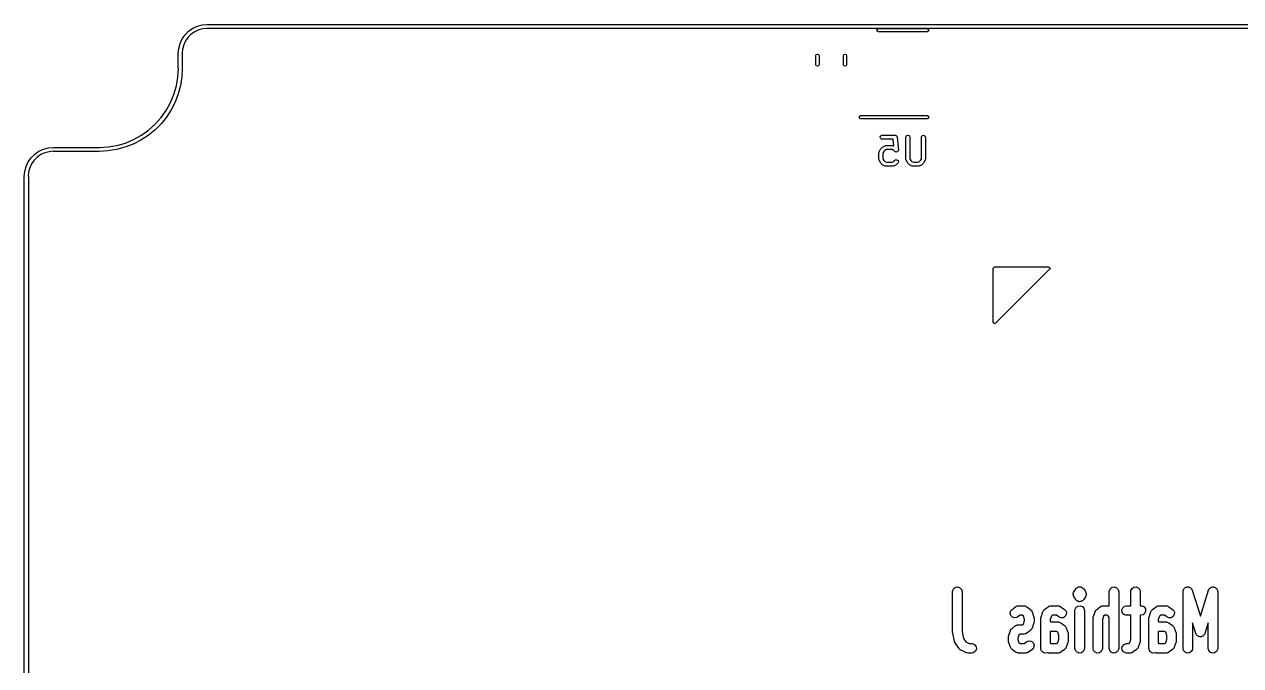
# Model space of a CAD drawing. Extents: x 69 to 231, y -99 to -49.
# Drawn here: x 69.47 to 114.51, y -74.9 to -51.17 of the extents above; entities that cross this region are included whole.
import ezdxf

# ---------------------------------------------------------------- set-up
doc = ezdxf.new("R2010")
doc.units = 0
doc.layers.add('BLACK', color=7, linetype='CONTINUOUS')

msp = doc.modelspace()

# ---------------------------------------------------------------- linework, layer by layer
at = {"layer": 'BLACK', "linetype": 'CONTINUOUS'}
for p, q in [((75.559, -51.4265), (75.7125, -51.319)), ((75.7125, -51.319), (75.8823, -51.2398)), ((75.8823, -51.2398), (76.0633, -51.1913)), ((76.0888, -51.3356), (75.9324, -51.3775)), ((76.0633, -51.1913), (76.25, -51.175)), ((76.2366, -51.3226), (76.0888, -51.3356)), ((76.25, -51.325), (76.2366, -51.3226)), ((76.25, -51.175), (147.25, -51.175)), ((147.25, -51.325), (76.25, -51.325)), ((101.058, -51.3476), (101.1, -51.33)), ((101.1, -51.33), (102.9, -51.33)), ((102.9, -51.33), (102.942, -51.3476)), ((75.2398, -51.8823), (75.319, -51.7125)), ((75.319, -51.7125), (75.4265, -51.559)), ((75.4459, -51.7857), (75.3775, -51.9324)), ((75.4265, -51.559), (75.559, -51.4265)), ((75.5387, -51.6531), (75.4459, -51.7857)), ((75.6531, -51.5387), (75.5387, -51.6531)), ((75.7857, -51.4459), (75.6531, -51.5387)), ((75.9324, -51.3775), (75.7857, -51.4459)), ((101.04, -51.39), (101.058, -51.3476)), ((101.058, -51.4324), (101.04, -51.39)), ((101.1, -51.45), (101.058, -51.4324)), ((102.9, -51.45), (101.1, -51.45)), ((102.942, -51.4324), (102.9, -51.45)), ((102.942, -51.3476), (102.96, -51.39)), ((102.96, -51.39), (102.942, -51.4324)), ((75.175, -52.25), (75.1913, -52.0633)), ((75.1913, -52.0633), (75.2398, -51.8823)), ((75.3356, -52.0888), (75.3222, -52.2414)), ((75.3775, -51.9324), (75.3356, -52.0888)), ((75.175, -52.8), (75.175, -52.25)), ((75.3222, -52.2414), (75.325, -52.25)), ((75.325, -52.25), (75.325, -52.8)), ((98.78, -52.3372), (98.7976, -52.2948)), ((98.78, -52.6628), (98.78, -52.3372)), ((98.7976, -52.7052), (98.78, -52.6628)), ((98.7976, -52.2948), (98.84, -52.2772)), ((98.84, -52.2772), (98.8824, -52.2948)), ((98.8824, -52.2948), (98.9, -52.3372)), ((98.9, -52.6628), (98.8824, -52.7052)), ((98.9, -52.3372), (98.9, -52.6628)), ((99.8, -52.3372), (99.8176, -52.2948)), ((99.8, -52.6628), (99.8, -52.3372)), ((99.8176, -52.7052), (99.8, -52.6628)), ((99.8176, -52.2948), (99.86, -52.2772)), ((99.86, -52.2772), (99.9024, -52.2948)), ((99.9024, -52.2948), (99.92, -52.3372)), ((99.92, -52.6628), (99.9024, -52.7052)), ((99.92, -52.3372), (99.92, -52.6628)), ((75.1062, -53.4519), (75.1612, -53.128)), ((75.1612, -53.128), (75.1789, -52.8121)), ((75.1789, -52.8121), (75.175, -52.8)), ((75.3082, -53.1214), (75.2578, -53.4393)), ((75.325, -52.8), (75.3082, -53.1214)), ((98.84, -52.7228), (98.7976, -52.7052)), ((98.8824, -52.7052), (98.84, -52.7228)), ((99.86, -52.7228), (99.8176, -52.7052)), ((99.9024, -52.7052), (99.86, -52.7228)), ((75.0152, -53.7676), (75.1062, -53.4519)), ((75.2578, -53.4393), (75.1745, -53.7502)), ((74.8895, -54.0711), (75.0152, -53.7676)), ((75.1745, -53.7502), (75.0592, -54.0507)), ((74.5405, -54.6266), (74.7306, -54.3586)), ((74.7306, -54.3586), (74.8895, -54.0711)), ((74.913, -54.3375), (74.7377, -54.6074)), ((75.0592, -54.0507), (74.913, -54.3375)), ((74.0766, -55.0905), (74.3215, -54.8715)), ((74.5352, -54.8576), (74.3076, -55.0852)), ((74.3215, -54.8715), (74.5405, -54.6266)), ((74.7377, -54.6074), (74.5352, -54.8576)), ((100.39, -54.61), (100.408, -54.5676)), ((100.408, -54.6524), (100.39, -54.61)), ((100.408, -54.5676), (100.45, -54.55)), ((100.45, -54.67), (100.408, -54.6524)), ((100.45, -54.55), (102.9, -54.55)), ((102.9, -54.67), (100.45, -54.67)), ((102.9, -54.55), (102.942, -54.5676)), ((102.942, -54.6524), (102.9, -54.67)), ((102.942, -54.5676), (102.96, -54.61)), ((102.96, -54.61), (102.942, -54.6524)), ((73.5211, -55.4395), (73.8086, -55.2806)), ((74.0574, -55.2877), (73.7875, -55.463)), ((73.8086, -55.2806), (74.0766, -55.0905)), ((74.3076, -55.0852), (74.0574, -55.2877)), ((101.164, -55.3394), (101.19, -55.2949)), ((101.173, -55.3899), (101.164, -55.3394)), ((101.212, -55.4229), (101.173, -55.3899)), ((101.19, -55.2949), (101.238, -55.2774)), ((101.238, -55.2774), (101.714, -55.2774)), ((101.714, -55.2774), (101.718, -55.2781)), ((101.718, -55.2781), (101.72, -55.2776)), ((101.72, -55.2776), (101.723, -55.2789)), ((101.723, -55.2789), (101.74, -55.2819)), ((101.74, -55.2819), (101.752, -55.2921)), ((101.752, -55.2921), (101.767, -55.2987)), ((101.767, -55.2987), (101.771, -55.3081)), ((101.771, -55.3081), (101.779, -55.3149)), ((101.779, -55.3149), (101.782, -55.3306)), ((101.782, -55.3306), (101.789, -55.3449)), ((101.789, -55.3449), (101.837, -55.8211)), ((102.115, -55.3524), (102.12, -55.3267)), ((102.115, -56.1619), (102.115, -55.3524)), ((102.12, -55.3267), (102.153, -55.2874)), ((102.153, -55.2874), (102.203, -55.2785)), ((102.203, -55.2785), (102.248, -55.3042)), ((102.248, -55.3042), (102.265, -55.3524)), ((102.265, -55.3524), (102.265, -56.1442)), ((102.687, -55.3524), (102.691, -55.3267)), ((102.687, -56.1442), (102.687, -55.3524)), ((102.691, -55.3267), (102.724, -55.2874)), ((102.724, -55.2874), (102.775, -55.2785)), ((102.775, -55.2785), (102.819, -55.3042)), ((102.819, -55.3042), (102.837, -55.3524)), ((102.837, -55.3524), (102.837, -56.1619)), ((70.0125, -55.869), (70.1823, -55.7898)), ((70.1823, -55.7898), (70.3633, -55.7413)), ((70.3633, -55.7413), (70.55, -55.725)), ((70.55, -55.725), (72.25, -55.725)), ((72.25, -55.725), (72.2698, -55.7285)), ((72.2698, -55.7285), (72.578, -55.7112)), ((72.8893, -55.8078), (72.5714, -55.8582)), ((72.578, -55.7112), (72.9019, -55.6562)), ((73.2002, -55.7245), (72.8893, -55.8078)), ((72.9019, -55.6562), (73.2176, -55.5652)), ((73.5007, -55.6092), (73.2002, -55.7245)), ((73.2176, -55.5652), (73.5211, -55.4395)), ((73.7875, -55.463), (73.5007, -55.6092)), ((101.123, -55.8903), (101.171, -55.795)), ((101.171, -55.795), (101.184, -55.777)), ((101.184, -55.777), (101.185, -55.7755)), ((101.185, -55.7755), (101.233, -55.7279)), ((101.238, -55.4274), (101.212, -55.4229)), ((101.233, -55.7279), (101.251, -55.7151)), ((101.646, -55.4274), (101.238, -55.4274)), ((101.251, -55.7151), (101.252, -55.7139)), ((101.252, -55.7139), (101.347, -55.6663)), ((101.399, -55.8083), (101.33, -55.8426)), ((101.347, -55.6663), (101.372, -55.6588)), ((101.372, -55.6588), (101.377, -55.6599)), ((101.377, -55.6599), (101.381, -55.6583)), ((101.381, -55.6583), (101.619, -55.6583)), ((101.601, -55.8083), (101.399, -55.8083)), ((101.67, -55.8426), (101.601, -55.8083)), ((101.619, -55.6583), (101.645, -55.6629)), ((101.645, -55.6629), (101.648, -55.6657)), ((101.671, -55.6756), (101.646, -55.4274)), ((101.648, -55.6657), (101.653, -55.6663)), ((101.653, -55.6663), (101.671, -55.6756)), ((101.837, -55.8211), (101.835, -55.8471)), ((69.5398, -56.4323), (69.619, -56.2625)), ((69.619, -56.2625), (69.7265, -56.109)), ((69.7265, -56.109), (69.859, -55.9765)), ((69.8387, -56.2032), (69.7459, -56.3357)), ((69.9531, -56.0887), (69.8387, -56.2032)), ((69.859, -55.9765), (70.0125, -55.869)), ((70.0857, -55.9959), (69.9531, -56.0887)), ((70.2324, -55.9275), (70.0857, -55.9959)), ((70.3888, -55.8856), (70.2324, -55.9275)), ((70.5366, -55.8726), (70.3888, -55.8856)), ((70.55, -55.875), (70.5366, -55.8726)), ((72.25, -55.875), (70.55, -55.875)), ((72.5714, -55.8582), (72.25, -55.875)), ((101.115, -55.9238), (101.12, -55.8982)), ((101.115, -56.1619), (101.115, -55.9238)), ((101.117, -56.1661), (101.115, -56.1619)), ((101.116, -56.1705), (101.117, -56.1661)), ((101.123, -56.1954), (101.116, -56.1705)), ((101.12, -55.8982), (101.123, -55.8947)), ((101.123, -55.8947), (101.123, -55.8903)), ((101.171, -56.2907), (101.123, -56.1954)), ((101.172, -56.2918), (101.171, -56.2907)), ((101.185, -56.3102), (101.172, -56.2918)), ((101.3, -55.873), (101.265, -55.9415)), ((101.265, -55.9415), (101.265, -56.1442)), ((101.265, -56.1442), (101.3, -56.2127)), ((101.33, -55.8426), (101.3, -55.873)), ((101.3, -56.2127), (101.33, -56.2431)), ((101.33, -56.2431), (101.399, -56.2774)), ((101.399, -56.2774), (101.601, -56.2774)), ((101.601, -56.2774), (101.67, -56.2431)), ((101.709, -55.8816), (101.67, -55.8426)), ((101.67, -56.2431), (101.709, -56.2041)), ((101.709, -55.8818), (101.709, -55.8816)), ((101.71, -55.8823), (101.709, -55.8818)), ((101.709, -56.2041), (101.73, -56.1892)), ((101.733, -55.8926), (101.71, -55.8823)), ((101.73, -56.1892), (101.781, -56.1847)), ((101.755, -55.9033), (101.733, -55.8926)), ((101.756, -55.9032), (101.755, -55.9033)), ((101.781, -55.8965), (101.756, -55.9034)), ((101.756, -55.9034), (101.756, -55.9032)), ((101.805, -55.89), (101.781, -55.8965)), ((101.781, -56.1847), (101.823, -56.2141)), ((101.806, -55.8895), (101.805, -55.8896)), ((101.805, -55.8896), (101.805, -55.89)), ((101.82, -55.8686), (101.806, -55.8895)), ((101.837, -56.2637), (101.815, -56.3102)), ((101.834, -55.848), (101.82, -55.8686)), ((101.823, -56.2141), (101.837, -56.2637)), ((101.835, -55.8471), (101.834, -55.8475)), ((101.834, -55.8475), (101.834, -55.848)), ((102.117, -56.1661), (102.115, -56.1619)), ((102.116, -56.1705), (102.117, -56.1661)), ((102.123, -56.1954), (102.116, -56.1705)), ((102.171, -56.2907), (102.123, -56.1954)), ((102.172, -56.2918), (102.171, -56.2907)), ((102.185, -56.3102), (102.172, -56.2918)), ((102.265, -56.1442), (102.3, -56.2127)), ((102.3, -56.2127), (102.33, -56.2431)), ((102.33, -56.2431), (102.399, -56.2774)), ((102.399, -56.2774), (102.554, -56.2774)), ((102.554, -56.2774), (102.622, -56.2431)), ((102.622, -56.2431), (102.653, -56.2127)), ((102.653, -56.2127), (102.687, -56.1442)), ((102.781, -56.2907), (102.768, -56.3087)), ((102.829, -56.1954), (102.781, -56.2907)), ((102.832, -56.1876), (102.829, -56.191)), ((102.829, -56.191), (102.829, -56.1954)), ((102.837, -56.1619), (102.832, -56.1876)), ((69.475, -56.8), (69.4913, -56.6133)), ((69.4913, -56.6133), (69.5398, -56.4323)), ((69.6356, -56.6388), (69.6222, -56.7914)), ((69.6775, -56.4824), (69.6356, -56.6388)), ((69.7459, -56.3357), (69.6775, -56.4824)), ((101.233, -56.3578), (101.185, -56.3102)), ((101.234, -56.3585), (101.233, -56.3578)), ((101.252, -56.3718), (101.234, -56.3585)), ((101.347, -56.4195), (101.252, -56.3718)), ((101.352, -56.42), (101.347, -56.4195)), ((101.355, -56.4229), (101.352, -56.42)), ((101.381, -56.4274), (101.355, -56.4229)), ((101.619, -56.4274), (101.381, -56.4274)), ((101.623, -56.4258), (101.619, -56.4274)), ((101.628, -56.4269), (101.623, -56.4258)), ((101.653, -56.4195), (101.628, -56.4269)), ((101.748, -56.3718), (101.653, -56.4195)), ((101.749, -56.3707), (101.748, -56.3718)), ((101.767, -56.3578), (101.749, -56.3707)), ((101.815, -56.3102), (101.767, -56.3578)), ((102.233, -56.3578), (102.185, -56.3102)), ((102.234, -56.3585), (102.233, -56.3578)), ((102.252, -56.3718), (102.234, -56.3585)), ((102.347, -56.4195), (102.252, -56.3718)), ((102.352, -56.42), (102.347, -56.4195)), ((102.355, -56.4229), (102.352, -56.42)), ((102.381, -56.4274), (102.355, -56.4229)), ((102.571, -56.4274), (102.381, -56.4274)), ((102.576, -56.4258), (102.571, -56.4274)), ((102.58, -56.4269), (102.576, -56.4258)), ((102.605, -56.4195), (102.58, -56.4269)), ((102.7, -56.3718), (102.605, -56.4195)), ((102.701, -56.3707), (102.7, -56.3718)), ((102.72, -56.3578), (102.701, -56.3707)), ((102.767, -56.3102), (102.72, -56.3578)), ((102.768, -56.3087), (102.767, -56.3102)), ((69.475, -92.2), (69.475, -56.8)), ((69.6222, -56.7914), (69.625, -56.8)), ((69.625, -56.8), (69.625, -92.2)), ((105.35, -60.2), (105.365, -60.1646)), ((105.35, -62.2), (105.35, -60.2)), ((105.365, -60.1646), (105.4, -60.15)), ((105.4, -60.15), (107.4, -60.15)), ((107.435, -60.2354), (105.435, -62.2354)), ((107.4, -60.15), (107.435, -60.1646)), ((107.435, -60.1646), (107.45, -60.2)), ((107.45, -60.2), (107.435, -60.2354)), ((105.365, -62.2354), (105.35, -62.2)), ((105.4, -62.25), (105.365, -62.2354)), ((105.435, -62.2354), (105.4, -62.25)), ((103.847, -72.116), (103.887, -72.0424)), ((103.887, -72.0424), (103.956, -71.9955)), ((103.956, -71.9955), (104.039, -71.9859)), ((104.039, -71.9859), (104.117, -72.0158)), ((104.117, -72.0158), (104.172, -72.0784)), ((108.408, -72.0569), (108.412, -72.0538)), ((108.412, -72.0538), (108.417, -72.0478)), ((108.417, -72.0478), (108.42, -72.0424)), ((108.42, -72.0424), (108.424, -72.0395)), ((108.424, -72.0395), (108.433, -72.0293)), ((108.433, -72.0293), (108.454, -72.0181)), ((108.454, -72.0181), (108.472, -72.0029)), ((108.472, -72.0029), (108.481, -72.0008)), ((108.481, -72.0008), (108.489, -71.9955)), ((108.489, -71.9955), (108.498, -71.9944)), ((108.498, -71.9944), (108.507, -71.9899)), ((108.507, -71.9899), (108.53, -71.9897)), ((108.53, -71.9897), (108.553, -71.9845)), ((108.553, -71.9845), (108.563, -71.987)), ((108.563, -71.987), (108.572, -71.9859)), ((108.572, -71.9859), (108.581, -71.9893)), ((108.581, -71.9893), (108.59, -71.9892)), ((108.59, -71.9892), (108.611, -71.9999)), ((108.611, -71.9999), (108.634, -72.006)), ((108.634, -72.006), (108.641, -72.0124)), ((108.641, -72.0124), (108.65, -72.0158)), ((108.65, -72.0158), (108.656, -72.0229)), ((108.656, -72.0229), (108.665, -72.0272)), ((108.665, -72.0272), (108.678, -72.0465)), ((108.678, -72.0465), (108.696, -72.0624)), ((109.647, -72.116), (109.687, -72.0424)), ((109.687, -72.0424), (109.756, -71.9955)), ((109.756, -71.9955), (109.839, -71.9859)), ((109.839, -71.9859), (109.917, -72.0158)), ((109.917, -72.0158), (109.972, -72.0784)), ((110.447, -72.116), (110.487, -72.0424)), ((110.487, -72.0424), (110.556, -71.9955)), ((110.556, -71.9955), (110.639, -71.9859)), ((110.639, -71.9859), (110.717, -72.0158)), ((110.717, -72.0158), (110.772, -72.0784)), ((112.407, -72.0657), (112.42, -72.0424)), ((112.42, -72.0424), (112.433, -72.0335)), ((112.433, -72.0335), (112.443, -72.021)), ((112.443, -72.021), (112.467, -72.0103)), ((112.467, -72.0103), (112.489, -71.9955)), ((112.489, -71.9955), (112.505, -71.9936)), ((112.505, -71.9936), (112.519, -71.9872)), ((112.519, -71.9872), (112.546, -71.9889)), ((112.546, -71.9889), (112.572, -71.9859)), ((112.572, -71.9859), (112.587, -71.9916)), ((112.587, -71.9916), (112.603, -71.9926)), ((112.603, -71.9926), (112.625, -72.0063)), ((112.625, -72.0063), (112.65, -72.0158)), ((112.65, -72.0158), (112.66, -72.0277)), ((112.66, -72.0277), (112.674, -72.036)), ((112.674, -72.036), (112.688, -72.0586)), ((113.346, -72.0564), (113.353, -72.0424)), ((113.353, -72.0424), (113.375, -72.0276)), ((113.375, -72.0276), (113.394, -72.0091)), ((113.394, -72.0091), (113.409, -72.0044)), ((113.409, -72.0044), (113.422, -71.9955)), ((113.422, -71.9955), (113.449, -71.9924)), ((113.449, -71.9924), (113.474, -71.9848)), ((113.474, -71.9848), (113.489, -71.9877)), ((113.489, -71.9877), (113.505, -71.9859)), ((113.505, -71.9859), (113.53, -71.9953)), ((113.53, -71.9953), (113.556, -72.0002)), ((113.556, -72.0002), (113.568, -72.0101)), ((113.568, -72.0101), (113.583, -72.0158)), ((113.583, -72.0158), (113.601, -72.0356)), ((113.601, -72.0356), (113.621, -72.052)), ((113.621, -72.052), (113.628, -72.0665)), ((103.842, -72.1595), (103.847, -72.116)), ((103.842, -73.6595), (103.842, -72.1595)), ((104.172, -72.0784), (104.192, -72.1595)), ((104.192, -72.1595), (104.192, -73.6403)), ((108.309, -72.2409), (108.311, -72.2377)), ((108.314, -72.2791), (108.309, -72.2409)), ((108.31, -72.2342), (108.325, -72.1986)), ((108.311, -72.2377), (108.31, -72.2342)), ((108.318, -72.3173), (108.314, -72.2791)), ((108.32, -72.3215), (108.318, -72.3173)), ((108.321, -72.3237), (108.32, -72.3215)), ((108.323, -72.3275), (108.321, -72.3237)), ((108.338, -72.3566), (108.323, -72.3275)), ((108.325, -72.1986), (108.338, -72.1624)), ((108.338, -72.1624), (108.404, -72.0624)), ((108.404, -72.4566), (108.338, -72.3566)), ((108.404, -72.0624), (108.407, -72.0589)), ((108.422, -72.4725), (108.404, -72.4566)), ((108.407, -72.0589), (108.408, -72.0569)), ((108.435, -72.4918), (108.422, -72.4725)), ((108.444, -72.4961), (108.435, -72.4918)), ((108.45, -72.5032), (108.444, -72.4961)), ((108.459, -72.5066), (108.45, -72.5032)), ((108.646, -72.5009), (108.628, -72.5161)), ((108.667, -72.4897), (108.646, -72.5009)), ((108.676, -72.4795), (108.667, -72.4897)), ((108.68, -72.4766), (108.676, -72.4795)), ((108.683, -72.4712), (108.68, -72.4766)), ((108.688, -72.4652), (108.683, -72.4712)), ((108.692, -72.4621), (108.688, -72.4652)), ((108.693, -72.4601), (108.692, -72.4621)), ((108.696, -72.4566), (108.693, -72.4601)), ((108.696, -72.0624), (108.762, -72.1624)), ((108.762, -72.3566), (108.696, -72.4566)), ((108.762, -72.1624), (108.777, -72.1915)), ((108.775, -72.3204), (108.762, -72.3566)), ((108.79, -72.2848), (108.775, -72.3204)), ((108.777, -72.1915), (108.779, -72.1953)), ((108.779, -72.1953), (108.78, -72.1975)), ((108.78, -72.1975), (108.782, -72.2017)), ((108.782, -72.2017), (108.786, -72.2399)), ((108.786, -72.2399), (108.791, -72.2781)), ((108.791, -72.2781), (108.789, -72.2813)), ((108.789, -72.2813), (108.79, -72.2848)), ((109.642, -72.1595), (109.647, -72.116)), ((109.642, -72.687), (109.642, -72.1595)), ((109.972, -72.0784), (109.992, -72.1595)), ((109.992, -72.1595), (109.992, -74.2595)), ((110.442, -72.1595), (110.447, -72.116)), ((110.442, -72.6845), (110.442, -72.1595)), ((110.772, -72.0784), (110.792, -72.1595)), ((110.792, -72.1595), (110.792, -72.6845)), ((112.375, -72.1595), (112.38, -72.116)), ((112.375, -74.2595), (112.375, -72.1595)), ((112.38, -72.116), (112.388, -72.102)), ((112.388, -72.102), (112.391, -72.0863)), ((112.391, -72.0863), (112.407, -72.0657)), ((112.688, -72.0586), (112.705, -72.0784)), ((112.705, -72.0784), (112.709, -72.0939)), ((112.709, -72.0939), (112.717, -72.1075)), ((112.717, -72.1075), (113.017, -73.0704)), ((113.017, -73.0704), (113.316, -72.1075)), ((113.316, -72.1075), (113.334, -72.0676)), ((113.334, -72.0676), (113.346, -72.0564)), ((113.628, -72.0665), (113.638, -72.0784)), ((113.638, -72.0784), (113.645, -72.1041)), ((113.645, -72.1041), (113.656, -72.1282)), ((113.656, -72.1282), (113.655, -72.144)), ((113.655, -72.144), (113.658, -72.1595)), ((113.658, -72.1595), (113.658, -74.2595)), ((105.975, -72.9658), (105.992, -72.8841)), ((105.992, -72.8841), (106.045, -72.8195)), ((106.045, -72.8195), (106.178, -72.7195)), ((106.178, -72.7195), (106.198, -72.7085)), ((106.198, -72.7085), (106.202, -72.7044)), ((106.202, -72.7044), (106.207, -72.7033)), ((106.207, -72.7033), (106.216, -72.6978)), ((106.216, -72.6978), (106.25, -72.6926)), ((106.25, -72.6926), (106.283, -72.6845)), ((106.283, -72.6845), (106.483, -72.6845)), ((106.483, -72.6845), (106.505, -72.6873)), ((106.505, -72.6873), (106.512, -72.6868)), ((106.512, -72.6868), (106.516, -72.6886)), ((106.516, -72.6886), (106.527, -72.69)), ((106.527, -72.69), (106.557, -72.7061)), ((106.557, -72.7061), (106.588, -72.7195)), ((106.588, -72.7195), (106.722, -72.8195)), ((106.722, -72.8195), (106.733, -72.8307)), ((106.733, -72.8307), (106.738, -72.8335)), ((106.738, -72.8335), (106.741, -72.8385)), ((106.741, -72.8385), (106.753, -72.85)), ((106.753, -72.85), (106.766, -72.878)), ((106.766, -72.878), (106.783, -72.9042)), ((106.783, -72.9042), (106.849, -73.1042)), ((107.117, -73.1042), (107.184, -72.9042)), ((107.184, -72.9042), (107.191, -72.8897)), ((107.191, -72.8897), (107.192, -72.8841)), ((107.192, -72.8841), (107.196, -72.8796)), ((107.196, -72.8796), (107.203, -72.8646)), ((107.203, -72.8646), (107.225, -72.8434)), ((107.225, -72.8434), (107.245, -72.8195)), ((107.245, -72.8195), (107.378, -72.7195)), ((107.378, -72.7195), (107.398, -72.7085)), ((107.398, -72.7085), (107.402, -72.7044)), ((107.402, -72.7044), (107.407, -72.7033)), ((107.407, -72.7033), (107.416, -72.6978)), ((107.416, -72.6978), (107.45, -72.6926)), ((107.45, -72.6926), (107.483, -72.6845)), ((107.483, -72.6845), (107.75, -72.6845)), ((107.75, -72.6845), (107.772, -72.6873)), ((107.772, -72.6873), (107.778, -72.6868)), ((107.778, -72.6868), (107.782, -72.6886)), ((107.782, -72.6886), (107.794, -72.69)), ((107.794, -72.69), (107.824, -72.7061)), ((107.824, -72.7061), (107.855, -72.7195)), ((107.855, -72.7195), (107.988, -72.8195)), ((107.988, -72.8195), (108.02, -72.85)), ((108.02, -72.85), (108.055, -72.9257)), ((108.055, -72.9257), (108.051, -73.0091)), ((108.375, -72.8595), (108.38, -72.816)), ((108.375, -74.2595), (108.375, -72.8595)), ((108.38, -72.816), (108.42, -72.7424)), ((108.42, -72.7424), (108.489, -72.6955)), ((108.466, -72.513), (108.459, -72.5066)), ((108.489, -72.5191), (108.466, -72.513)), ((108.51, -72.5298), (108.489, -72.5191)), ((108.489, -72.6955), (108.572, -72.6859)), ((108.519, -72.5297), (108.51, -72.5298)), ((108.528, -72.5331), (108.519, -72.5297)), ((108.537, -72.532), (108.528, -72.5331)), ((108.547, -72.5345), (108.537, -72.532)), ((108.57, -72.5293), (108.547, -72.5345)), ((108.593, -72.5291), (108.57, -72.5293)), ((108.572, -72.6859), (108.65, -72.7158)), ((108.602, -72.5246), (108.593, -72.5291)), ((108.611, -72.5235), (108.602, -72.5246)), ((108.619, -72.5182), (108.611, -72.5235)), ((108.628, -72.5161), (108.619, -72.5182)), ((108.65, -72.7158), (108.705, -72.7784)), ((108.705, -72.7784), (108.725, -72.8595)), ((108.725, -72.8595), (108.725, -74.2595)), ((109.051, -73.1042), (109.117, -72.9042)), ((109.117, -72.9042), (109.124, -72.8897)), ((109.124, -72.8897), (109.125, -72.8841)), ((109.125, -72.8841), (109.129, -72.8796)), ((109.129, -72.8796), (109.136, -72.8646)), ((109.136, -72.8646), (109.159, -72.8434)), ((109.159, -72.8434), (109.178, -72.8195)), ((109.178, -72.8195), (109.312, -72.7195)), ((109.312, -72.7195), (109.331, -72.7085)), ((109.331, -72.7085), (109.336, -72.7044)), ((109.336, -72.7044), (109.34, -72.7033)), ((109.34, -72.7033), (109.35, -72.6978)), ((109.35, -72.6978), (109.384, -72.6926)), ((109.384, -72.6926), (109.417, -72.6845)), ((109.417, -72.6845), (109.617, -72.6845)), ((109.617, -72.6845), (109.639, -72.6873)), ((109.639, -72.6873), (109.642, -72.687)), ((110.11, -72.8376), (110.14, -72.7596)), ((110.119, -72.9205), (110.11, -72.8376)), ((110.166, -72.9895), (110.119, -72.9205)), ((110.14, -72.7596), (110.202, -72.7044)), ((110.202, -72.7044), (110.283, -72.6845)), ((110.283, -72.6845), (110.442, -72.6845)), ((110.792, -72.6845), (110.817, -72.6845)), ((110.817, -72.6845), (110.86, -72.69)), ((110.86, -72.69), (110.934, -72.7294)), ((110.934, -72.7294), (110.981, -72.7985)), ((110.99, -72.8814), (110.96, -72.9594)), ((110.981, -72.7985), (110.99, -72.8814)), ((111.117, -73.1042), (111.184, -72.9042)), ((111.184, -72.9042), (111.191, -72.8897)), ((111.191, -72.8897), (111.192, -72.8841)), ((111.192, -72.8841), (111.196, -72.8796)), ((111.196, -72.8796), (111.203, -72.8646)), ((111.203, -72.8646), (111.225, -72.8434)), ((111.225, -72.8434), (111.245, -72.8195)), ((111.245, -72.8195), (111.378, -72.7195)), ((111.378, -72.7195), (111.398, -72.7085)), ((111.398, -72.7085), (111.402, -72.7044)), ((111.402, -72.7044), (111.407, -72.7033)), ((111.407, -72.7033), (111.416, -72.6978)), ((111.416, -72.6978), (111.45, -72.6926)), ((111.45, -72.6926), (111.483, -72.6845)), ((111.483, -72.6845), (111.75, -72.6845)), ((111.75, -72.6845), (111.772, -72.6873)), ((111.772, -72.6873), (111.778, -72.6868)), ((111.778, -72.6868), (111.782, -72.6886)), ((111.782, -72.6886), (111.794, -72.69)), ((111.794, -72.69), (111.824, -72.7061)), ((111.824, -72.7061), (111.855, -72.7195)), ((111.855, -72.7195), (111.988, -72.8195)), ((111.988, -72.8195), (112.02, -72.85)), ((112.02, -72.85), (112.055, -72.9257)), ((112.055, -72.9257), (112.051, -73.0091)), ((105.998, -73.0461), (105.975, -72.9658)), ((106.055, -73.1067), (105.998, -73.0461)), ((106.134, -73.1338), (106.055, -73.1067)), ((106.217, -73.1212), (106.134, -73.1338)), ((106.198, -73.4085), (106.202, -73.4044)), ((106.202, -73.4044), (106.207, -73.4033)), ((106.207, -73.4033), (106.216, -73.3978)), ((106.216, -73.3978), (106.25, -73.3926)), ((106.255, -73.0995), (106.217, -73.1212)), ((106.25, -73.3926), (106.283, -73.3845)), ((106.342, -73.0345), (106.255, -73.0995)), ((106.283, -73.3845), (106.425, -73.3845)), ((106.425, -73.0345), (106.342, -73.0345)), ((106.468, -73.0667), (106.425, -73.0345)), ((106.425, -73.3845), (106.468, -73.3523)), ((106.508, -73.1879), (106.468, -73.0667)), ((106.468, -73.3523), (106.508, -73.2311)), ((106.508, -73.2311), (106.508, -73.1879)), ((106.849, -73.3148), (106.783, -73.5148)), ((106.849, -73.1042), (106.858, -73.1472)), ((106.85, -73.3086), (106.849, -73.3148)), ((106.853, -73.303), (106.85, -73.3086)), ((106.858, -73.2595), (106.853, -73.303)), ((106.858, -73.1472), (106.857, -73.1534)), ((106.857, -73.1534), (106.858, -73.1595)), ((106.858, -73.1595), (106.858, -73.2595)), ((107.108, -73.1595), (107.114, -73.116)), ((107.108, -74.2595), (107.108, -73.1595)), ((107.114, -73.116), (107.117, -73.1104)), ((107.117, -73.1104), (107.117, -73.1042)), ((107.499, -73.0667), (107.458, -73.1879)), ((107.458, -73.1879), (107.458, -73.272)), ((107.458, -73.272), (107.475, -73.2845)), ((107.475, -73.2845), (107.75, -73.2845)), ((107.542, -73.0345), (107.499, -73.0667)), ((107.692, -73.0345), (107.542, -73.0345)), ((107.778, -73.0995), (107.692, -73.0345)), ((107.75, -73.2845), (107.772, -73.2873)), ((107.772, -73.2873), (107.778, -73.2868)), ((107.855, -73.1322), (107.778, -73.0995)), ((107.778, -73.2868), (107.782, -73.2886)), ((107.782, -73.2886), (107.794, -73.29)), ((107.794, -73.29), (107.824, -73.3061)), ((107.824, -73.3061), (107.855, -73.3195)), ((107.938, -73.1256), (107.855, -73.1322)), ((107.855, -73.3195), (107.988, -73.4195)), ((108.009, -73.0812), (107.938, -73.1256)), ((108.051, -73.0091), (108.009, -73.0812)), ((109.042, -73.1595), (109.047, -73.116)), ((109.042, -74.2595), (109.042, -73.1595)), ((109.047, -73.116), (109.05, -73.1104)), ((109.05, -73.1104), (109.051, -73.1042)), ((109.432, -73.0667), (109.392, -73.1879)), ((109.392, -73.1879), (109.392, -74.2595)), ((109.475, -73.0345), (109.432, -73.0667)), ((109.558, -73.0345), (109.475, -73.0345)), ((109.621, -73.0815), (109.558, -73.0345)), ((109.642, -73.1125), (109.621, -73.0815)), ((109.642, -74.2595), (109.642, -73.1125)), ((110.24, -73.029), (110.166, -72.9895)), ((110.283, -73.0345), (110.24, -73.029)), ((110.442, -73.0345), (110.283, -73.0345)), ((110.442, -73.9311), (110.442, -73.0345)), ((110.817, -73.0345), (110.792, -73.0345)), ((110.792, -73.0345), (110.792, -73.9595)), ((110.898, -73.0146), (110.817, -73.0345)), ((110.96, -72.9594), (110.898, -73.0146)), ((111.108, -73.1595), (111.114, -73.116)), ((111.108, -74.2595), (111.108, -73.1595)), ((111.114, -73.116), (111.117, -73.1104)), ((111.117, -73.1104), (111.117, -73.1042)), ((111.499, -73.0667), (111.458, -73.1879)), ((111.458, -73.1879), (111.458, -73.272)), ((111.458, -73.272), (111.475, -73.2845)), ((111.475, -73.2845), (111.75, -73.2845)), ((111.542, -73.0345), (111.499, -73.0667)), ((111.692, -73.0345), (111.542, -73.0345)), ((111.778, -73.0995), (111.692, -73.0345)), ((111.75, -73.2845), (111.772, -73.2873)), ((111.772, -73.2873), (111.778, -73.2868)), ((111.855, -73.1322), (111.778, -73.0995)), ((111.778, -73.2868), (111.782, -73.2886)), ((111.782, -73.2886), (111.794, -73.29)), ((111.794, -73.29), (111.824, -73.3061)), ((111.824, -73.3061), (111.855, -73.3195)), ((111.938, -73.1256), (111.855, -73.1322)), ((111.855, -73.3195), (111.988, -73.4195)), ((112.009, -73.0812), (111.938, -73.1256)), ((112.051, -73.0091), (112.009, -73.0812)), ((112.85, -73.7115), (112.725, -73.3111)), ((112.725, -73.3111), (112.725, -74.2595)), ((113.308, -73.3111), (113.184, -73.7115)), ((113.308, -74.2595), (113.308, -73.3111)), ((103.843, -73.6636), (103.842, -73.6595)), ((103.846, -73.6975), (103.843, -73.6636)), ((103.912, -73.9975), (103.846, -73.6975)), ((104.192, -73.6403), (104.247, -73.8896)), ((105.908, -73.8595), (105.914, -73.816)), ((105.914, -73.816), (105.917, -73.8104)), ((105.917, -73.8042), (105.984, -73.6042)), ((105.917, -73.8104), (105.917, -73.8042)), ((105.984, -73.6042), (105.991, -73.5897)), ((105.991, -73.5897), (105.992, -73.5841)), ((105.992, -73.5841), (105.996, -73.5796)), ((105.996, -73.5796), (106.003, -73.5646)), ((106.003, -73.5646), (106.025, -73.5434)), ((106.025, -73.5434), (106.045, -73.5195)), ((106.045, -73.5195), (106.178, -73.4195)), ((106.178, -73.4195), (106.198, -73.4085)), ((106.299, -73.7667), (106.258, -73.8879)), ((106.342, -73.7345), (106.299, -73.7667)), ((106.483, -73.7345), (106.342, -73.7345)), ((106.516, -73.7264), (106.483, -73.7345)), ((106.55, -73.7212), (106.516, -73.7264)), ((106.56, -73.7157), (106.55, -73.7212)), ((106.564, -73.7146), (106.56, -73.7157)), ((106.569, -73.7105), (106.564, -73.7146)), ((106.588, -73.6995), (106.569, -73.7105)), ((106.722, -73.5995), (106.588, -73.6995)), ((106.741, -73.5756), (106.722, -73.5995)), ((106.764, -73.5544), (106.741, -73.5756)), ((106.771, -73.5394), (106.764, -73.5544)), ((106.775, -73.5349), (106.771, -73.5394)), ((106.776, -73.5293), (106.775, -73.5349)), ((106.783, -73.5148), (106.776, -73.5293)), ((107.458, -73.6345), (107.458, -74.072)), ((107.692, -73.6345), (107.458, -73.6345)), ((107.735, -73.6667), (107.692, -73.6345)), ((107.775, -73.7879), (107.735, -73.6667)), ((107.775, -73.9311), (107.775, -73.7879)), ((107.988, -73.4195), (108, -73.4307)), ((108, -73.4307), (108.005, -73.4335)), ((108.005, -73.4335), (108.008, -73.4385)), ((108.008, -73.4385), (108.02, -73.45)), ((108.02, -73.45), (108.033, -73.478)), ((108.033, -73.478), (108.049, -73.5042)), ((108.049, -73.5042), (108.116, -73.7042)), ((108.116, -73.7042), (108.125, -73.7472)), ((108.125, -73.7472), (108.123, -73.7534)), ((108.123, -73.7534), (108.125, -73.7595)), ((108.125, -73.7595), (108.125, -73.9595)), ((111.458, -73.6345), (111.458, -74.072)), ((111.692, -73.6345), (111.458, -73.6345)), ((111.735, -73.6667), (111.692, -73.6345)), ((111.775, -73.7879), (111.735, -73.6667)), ((111.775, -73.9311), (111.775, -73.7879)), ((111.988, -73.4195), (112, -73.4307)), ((112, -73.4307), (112.005, -73.4335)), ((112.005, -73.4335), (112.008, -73.4385)), ((112.008, -73.4385), (112.02, -73.45)), ((112.02, -73.45), (112.033, -73.478)), ((112.033, -73.478), (112.049, -73.5042)), ((112.049, -73.5042), (112.116, -73.7042)), ((112.116, -73.7042), (112.125, -73.7472)), ((112.125, -73.7472), (112.123, -73.7534)), ((112.123, -73.7534), (112.125, -73.7595)), ((112.125, -73.7595), (112.125, -73.9595)), ((112.866, -73.7384), (112.85, -73.7115)), ((112.879, -73.767), (112.866, -73.7384)), ((112.887, -73.7737), (112.879, -73.767)), ((112.893, -73.783), (112.887, -73.7737)), ((112.919, -73.7993), (112.893, -73.783)), ((112.944, -73.8188), (112.919, -73.7993)), ((112.955, -73.8208), (112.944, -73.8188)), ((112.964, -73.8264), (112.955, -73.8208)), ((112.995, -73.8284), (112.964, -73.8264)), ((113.026, -73.8342), (112.995, -73.8284)), ((113.037, -73.8311), (113.026, -73.8342)), ((113.047, -73.8318), (113.037, -73.8311)), ((113.076, -73.8191), (113.047, -73.8318)), ((113.106, -73.8099), (113.076, -73.8191)), ((113.114, -73.8024), (113.106, -73.8099)), ((113.124, -73.798), (113.114, -73.8024)), ((113.143, -73.7734), (113.124, -73.798)), ((113.166, -73.7514), (113.143, -73.7734)), ((113.172, -73.7371), (113.166, -73.7514)), ((113.176, -73.7327), (113.172, -73.7371)), ((113.177, -73.7269), (113.176, -73.7327)), ((113.184, -73.7115), (113.177, -73.7269)), ((103.917, -74.0069), (103.912, -73.9975)), ((103.918, -74.0173), (103.917, -74.0069)), ((103.938, -74.0566), (103.918, -74.0173)), ((104.071, -74.2566), (103.938, -74.0566)), ((104.088, -74.2724), (104.071, -74.2566)), ((104.102, -74.2916), (104.088, -74.2724)), ((104.129, -74.3099), (104.102, -74.2916)), ((104.247, -73.8896), (104.336, -74.0238)), ((104.336, -74.0238), (104.458, -74.0845)), ((104.458, -74.0845), (104.55, -74.0845)), ((104.55, -74.0845), (104.594, -74.09)), ((104.594, -74.09), (104.667, -74.1294)), ((104.667, -74.1294), (104.714, -74.1985)), ((104.724, -74.2814), (104.694, -74.3594)), ((104.714, -74.1985), (104.724, -74.2814)), ((105.908, -73.9595), (105.908, -73.8595)), ((105.91, -73.9656), (105.908, -73.9595)), ((105.909, -73.9718), (105.91, -73.9656)), ((105.917, -74.0148), (105.909, -73.9718)), ((105.984, -74.2148), (105.917, -74.0148)), ((106, -74.241), (105.984, -74.2148)), ((106.013, -74.269), (106, -74.241)), ((106.025, -74.2805), (106.013, -74.269)), ((106.029, -74.2855), (106.025, -74.2805)), ((106.033, -74.2883), (106.029, -74.2855)), ((106.045, -74.2995), (106.033, -74.2883)), ((106.178, -74.3995), (106.045, -74.2995)), ((106.258, -73.8879), (106.258, -73.9311)), ((106.258, -73.9311), (106.299, -74.0523)), ((106.299, -74.0523), (106.342, -74.0845)), ((106.342, -74.0845), (106.492, -74.0845)), ((106.492, -74.0845), (106.578, -74.0195)), ((106.578, -74.0195), (106.616, -73.9978)), ((106.616, -73.9978), (106.699, -73.9852)), ((106.788, -74.2995), (106.655, -74.3995)), ((106.699, -73.9852), (106.778, -74.0123)), ((106.778, -74.0123), (106.835, -74.0729)), ((106.841, -74.2349), (106.788, -74.2995)), ((106.835, -74.0729), (106.858, -74.1532)), ((106.858, -74.1532), (106.841, -74.2349)), ((107.128, -74.3406), (107.108, -74.2595)), ((107.458, -74.072), (107.475, -74.0845)), ((107.475, -74.0845), (107.692, -74.0845)), ((107.692, -74.0845), (107.735, -74.0523)), ((107.735, -74.0523), (107.775, -73.9311)), ((107.988, -74.2995), (107.855, -74.3995)), ((108.008, -74.2756), (107.988, -74.2995)), ((108.03, -74.2544), (108.008, -74.2756)), ((108.038, -74.2394), (108.03, -74.2544)), ((108.041, -74.2349), (108.038, -74.2394)), ((108.042, -74.2293), (108.041, -74.2349)), ((108.049, -74.2148), (108.042, -74.2293)), ((108.116, -74.0148), (108.049, -74.2148)), ((108.117, -74.0086), (108.116, -74.0148)), ((108.12, -74.003), (108.117, -74.0086)), ((108.125, -73.9595), (108.12, -74.003)), ((108.395, -74.3406), (108.375, -74.2595)), ((108.72, -74.303), (108.68, -74.3766)), ((108.725, -74.2595), (108.72, -74.303)), ((109.062, -74.3406), (109.042, -74.2595)), ((109.386, -74.303), (109.347, -74.3766)), ((109.392, -74.2595), (109.386, -74.303)), ((109.662, -74.3406), (109.642, -74.2595)), ((109.986, -74.303), (109.947, -74.3766)), ((109.992, -74.2595), (109.986, -74.303)), ((110.11, -74.2376), (110.14, -74.1596)), ((110.119, -74.3205), (110.11, -74.2376)), ((110.14, -74.1596), (110.202, -74.1044)), ((110.202, -74.1044), (110.283, -74.0845)), ((110.283, -74.0845), (110.358, -74.0845)), ((110.358, -74.0845), (110.401, -74.0523)), ((110.401, -74.0523), (110.442, -73.9311)), ((110.655, -74.2995), (110.522, -74.3995)), ((110.675, -74.2756), (110.655, -74.2995)), ((110.697, -74.2544), (110.675, -74.2756)), ((110.704, -74.2394), (110.697, -74.2544)), ((110.708, -74.2349), (110.704, -74.2394)), ((110.709, -74.2293), (110.708, -74.2349)), ((110.716, -74.2148), (110.709, -74.2293)), ((110.783, -74.0148), (110.716, -74.2148)), ((110.786, -74.003), (110.783, -74.0086)), ((110.783, -74.0086), (110.783, -74.0148)), ((110.792, -73.9595), (110.786, -74.003)), ((111.128, -74.3406), (111.108, -74.2595)), ((111.458, -74.072), (111.475, -74.0845)), ((111.475, -74.0845), (111.692, -74.0845)), ((111.692, -74.0845), (111.735, -74.0523)), ((111.735, -74.0523), (111.775, -73.9311)), ((111.988, -74.2995), (111.855, -74.3995)), ((112.008, -74.2756), (111.988, -74.2995)), ((112.03, -74.2544), (112.008, -74.2756)), ((112.038, -74.2394), (112.03, -74.2544)), ((112.041, -74.2349), (112.038, -74.2394)), ((112.042, -74.2293), (112.041, -74.2349)), ((112.049, -74.2148), (112.042, -74.2293)), ((112.116, -74.0148), (112.049, -74.2148)), ((112.117, -74.0086), (112.116, -74.0148)), ((112.12, -74.003), (112.117, -74.0086)), ((112.125, -73.9595), (112.12, -74.003)), ((112.395, -74.3406), (112.375, -74.2595)), ((112.72, -74.303), (112.68, -74.3766)), ((112.725, -74.2595), (112.72, -74.303)), ((113.328, -74.3406), (113.308, -74.2595)), ((113.653, -74.303), (113.613, -74.3766)), ((113.658, -74.2595), (113.653, -74.303)), ((104.133, -74.313), (104.129, -74.3099)), ((104.135, -74.3135), (104.133, -74.313)), ((104.138, -74.316), (104.135, -74.3135)), ((104.338, -74.416), (104.138, -74.316)), ((104.357, -74.4202), (104.338, -74.416)), ((104.373, -74.429), (104.357, -74.4202)), ((104.417, -74.4345), (104.373, -74.429)), ((104.55, -74.4345), (104.417, -74.4345)), ((104.631, -74.4146), (104.55, -74.4345)), ((104.694, -74.3594), (104.631, -74.4146)), ((106.21, -74.4129), (106.178, -74.3995)), ((106.24, -74.429), (106.21, -74.4129)), ((106.251, -74.4304), (106.24, -74.429)), ((106.255, -74.4322), (106.251, -74.4304)), ((106.261, -74.4317), (106.255, -74.4322)), ((106.283, -74.4345), (106.261, -74.4317)), ((106.55, -74.4345), (106.283, -74.4345)), ((106.583, -74.4264), (106.55, -74.4345)), ((106.617, -74.4212), (106.583, -74.4264)), ((106.627, -74.4157), (106.617, -74.4212)), ((106.631, -74.4146), (106.627, -74.4157)), ((106.636, -74.4105), (106.631, -74.4146)), ((106.655, -74.3995), (106.636, -74.4105)), ((107.183, -74.4032), (107.128, -74.3406)), ((107.261, -74.4331), (107.183, -74.4032)), ((107.344, -74.4235), (107.261, -74.4331)), ((107.353, -74.4179), (107.344, -74.4235)), ((107.373, -74.429), (107.353, -74.4179)), ((107.384, -74.4304), (107.373, -74.429)), ((107.388, -74.4322), (107.384, -74.4304)), ((107.395, -74.4317), (107.388, -74.4322)), ((107.417, -74.4345), (107.395, -74.4317)), ((107.75, -74.4345), (107.417, -74.4345)), ((107.783, -74.4264), (107.75, -74.4345)), ((107.817, -74.4212), (107.783, -74.4264)), ((107.827, -74.4157), (107.817, -74.4212)), ((107.831, -74.4146), (107.827, -74.4157)), ((107.836, -74.4105), (107.831, -74.4146)), ((107.855, -74.3995), (107.836, -74.4105)), ((108.45, -74.4032), (108.395, -74.3406)), ((108.528, -74.4331), (108.45, -74.4032)), ((108.611, -74.4235), (108.528, -74.4331)), ((108.68, -74.3766), (108.611, -74.4235)), ((109.117, -74.4032), (109.062, -74.3406)), ((109.195, -74.4331), (109.117, -74.4032)), ((109.278, -74.4235), (109.195, -74.4331)), ((109.347, -74.3766), (109.278, -74.4235)), ((109.717, -74.4032), (109.662, -74.3406)), ((109.795, -74.4331), (109.717, -74.4032)), ((109.878, -74.4235), (109.795, -74.4331)), ((109.947, -74.3766), (109.878, -74.4235)), ((110.166, -74.3895), (110.119, -74.3205)), ((110.24, -74.429), (110.166, -74.3895)), ((110.283, -74.4345), (110.24, -74.429)), ((110.417, -74.4345), (110.283, -74.4345)), ((110.45, -74.4264), (110.417, -74.4345)), ((110.484, -74.4212), (110.45, -74.4264)), ((110.493, -74.4157), (110.484, -74.4212)), ((110.498, -74.4146), (110.493, -74.4157)), ((110.502, -74.4105), (110.498, -74.4146)), ((110.522, -74.3995), (110.502, -74.4105)), ((111.183, -74.4032), (111.128, -74.3406)), ((111.261, -74.4331), (111.183, -74.4032)), ((111.344, -74.4235), (111.261, -74.4331)), ((111.353, -74.4179), (111.344, -74.4235)), ((111.373, -74.429), (111.353, -74.4179)), ((111.384, -74.4304), (111.373, -74.429)), ((111.388, -74.4322), (111.384, -74.4304)), ((111.395, -74.4317), (111.388, -74.4322)), ((111.417, -74.4345), (111.395, -74.4317)), ((111.75, -74.4345), (111.417, -74.4345)), ((111.783, -74.4264), (111.75, -74.4345)), ((111.817, -74.4212), (111.783, -74.4264)), ((111.827, -74.4157), (111.817, -74.4212)), ((111.831, -74.4146), (111.827, -74.4157)), ((111.836, -74.4105), (111.831, -74.4146)), ((111.855, -74.3995), (111.836, -74.4105)), ((112.45, -74.4032), (112.395, -74.3406)), ((112.528, -74.4331), (112.45, -74.4032)), ((112.611, -74.4235), (112.528, -74.4331)), ((112.68, -74.3766), (112.611, -74.4235)), ((113.383, -74.4032), (113.328, -74.3406)), ((113.461, -74.4331), (113.383, -74.4032)), ((113.544, -74.4235), (113.461, -74.4331)), ((113.613, -74.3766), (113.544, -74.4235))]:
    msp.add_line(p, q, dxfattribs=at)

doc.saveas('drawing.dxf')
